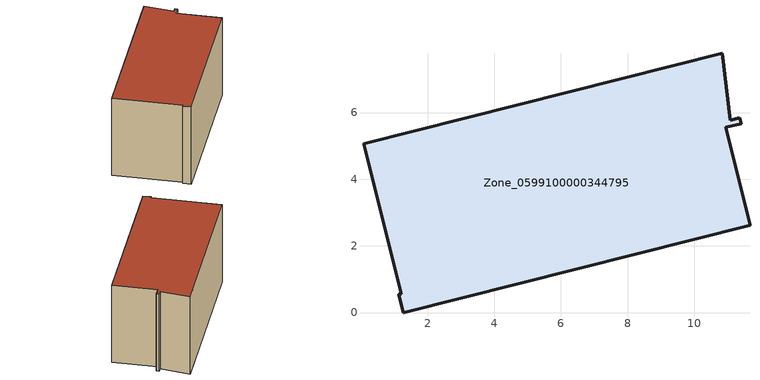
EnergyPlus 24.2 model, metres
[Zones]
Zone_0599100000344795
 floor ground (C_G): 1.21,0.56 0.08,5.06 10.85,7.77 11.09,5.77 11.37,5.84 11.41,5.66 10.94,5.55 11.67,2.62 1.27,0 1.13,0.54 z0
 wall outside (C_F): 1.13,0.54 1.27,0 11.67,2.62 10.94,5.55 11.41,5.66 11.37,5.84 11.09,5.77 10.85,7.77 0.08,5.06 1.21,0.56 1.13,0.54 z0:5.85
 roof outside (C_R): 1.21,0.56 1.13,0.54 1.27,0 11.67,2.62 10.94,5.55 11.41,5.66 11.37,5.84 11.09,5.77 10.85,7.77 0.08,5.06 z5.85
[BUILDING]
Pand.0599100000344795: North Axis=0; Terrain=City; Loads Convergence Tolerance Value=0.04; Temperature Convergence Tolerance Value=0.4; Solar Distribution=FullExterior; Maximum Number of Warmup Days=25; Minimum Number of Warmup Days=1
[Site:Location]
Rotterdam.The.Hague.AP_ZH_NLD Design_Conditions: Latitude=51.96; Longitude=4.45; Time Zone=1; Elevation=-4.5
[SITE:GROUNDTEMPERATURE:BUILDINGSURFACE]
18, 18, 18, 18, 18, 18, 18, 18, 18, 18, 18, 18
[MATERIAL] Thermal Absorptance=0.9; Solar Absorptance=0.7; Visible Absorptance=0.7
Name | Roughness | Thickness | Conductivity | Density | Specific Heat
G.TI.1992-2005 | MediumSmooth | 0.15 | 0.06 | 540 | 1210
F.TI.1992-2005 | Rough | 0.3 | 0.12 | 1920 | 840
R.TI.1992-2005 | MediumRough | 0.2 | 0.08 | 1500 | 1000
[CONSTRUCTION]
C_G: G.TI.1992-2005
C_F: F.TI.1992-2005
C_R: R.TI.1992-2005
[ZONE]
Zone_0599100000344795: Type=1; Multiplier=1; Ceiling Height=Autocalculate; Volume=Autocalculate; Floor Area=autocalculate; Part of Total Floor Area=Yes
[ZONEINFILTRATION:DESIGNFLOWRATE]
Infil_Zone_0599100000344795: Zone or ZoneList or Space or SpaceList=Zone_0599100000344795; Schedule=AlwaysOn; Design Flow Rate Calculation Method=Flow/Area; Flow Rate per Floor Area=0.0015; Constant Term Coefficient=1; Temperature Term Coefficient=0; Velocity Term Coefficient=0; Velocity Squared Term Coefficient=0
[HVACTEMPLATE:ZONE:IDEALLOADSAIRSYSTEM]
Zone_0599100000344795: Maximum Heating Supply Air Temperature=50; Minimum Cooling Supply Air Temperature=13; Maximum Heating Supply Air Humidity Ratio=0.0156; Minimum Cooling Supply Air Humidity Ratio=0.0077; Heating Limit=NoLimit; Cooling Limit=NoLimit; Dehumidification Control Type=ConstantSensibleHeatRatio; Cooling Sensible Heat Ratio=0.7; Dehumidification Setpoint=60; Humidification Control Type=None; Humidification Setpoint=30; Outdoor Air Method=None; Outdoor Air Flow Rate per Person=0.00944; Outdoor Air Flow Rate per Zone Floor Area=0; Outdoor Air Flow Rate per Zone=0; Demand Controlled Ventilation Type=None; Outdoor Air Economizer Type=NoEconomizer; Heat Recovery Type=None; Sensible Heat Recovery Effectiveness=0.7; Latent Heat Recovery Effectiveness=0.65
[ZONECONTROL:THERMOSTAT]
ThermostatControl_Zone_0599100000344795: Zone or ZoneList=Zone_0599100000344795; Control Type Schedule=DualSetpointControlType; Control 1=Thermostat_Zone_0599100000344795; Temperature Difference Between Cutout And Setpoint=0
[THERMOSTATSETPOINT:DUALSETPOINT]
Thermostat_Zone_0599100000344795: Heating Setpoint Temperature Schedule=HeatingSetpoint_Zone_0599100000344795; Cooling Setpoint Temperature Schedule=CoolingSetpoint_Zone_0599100000344795
[SCHEDULE:COMPACT]
HeatingSetpoint_Zone_0599100000344795: Through: 12/31, For: AllDays, Until: 24:00, 21
CoolingSetpoint_Zone_0599100000344795: Through: 12/31, For: AllDays, Until: 24:00, 24
DualSetpointControlType: Through: 12/31, For: AllDays, Until: 24:00, 4
AlwaysOn: Through: 12/31, For: AllDays, Until: 24:00, 1
